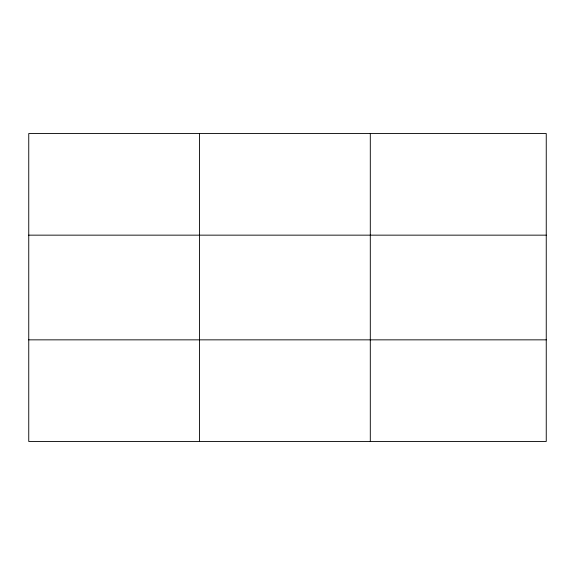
<?xml version="1.0" encoding="UTF-8"?>
<svg xmlns="http://www.w3.org/2000/svg" width="575" height="575" viewBox="0 0 575 575"><rect width="100%" height="100%" fill="white"/><g stroke="black" fill="none" stroke-linecap="round" stroke-linejoin="round"><path stroke-width="0.86" d="M199.525 441.463L199.525 133.537M370.3 441.463L370.3 133.537M546.25 235.153L546.25 133.537L28.75 133.537L28.75 441.463L546.25 441.463L546.25 235.153L28.75 235.153M28.75 339.847L546.25 339.847"/></g></svg>
